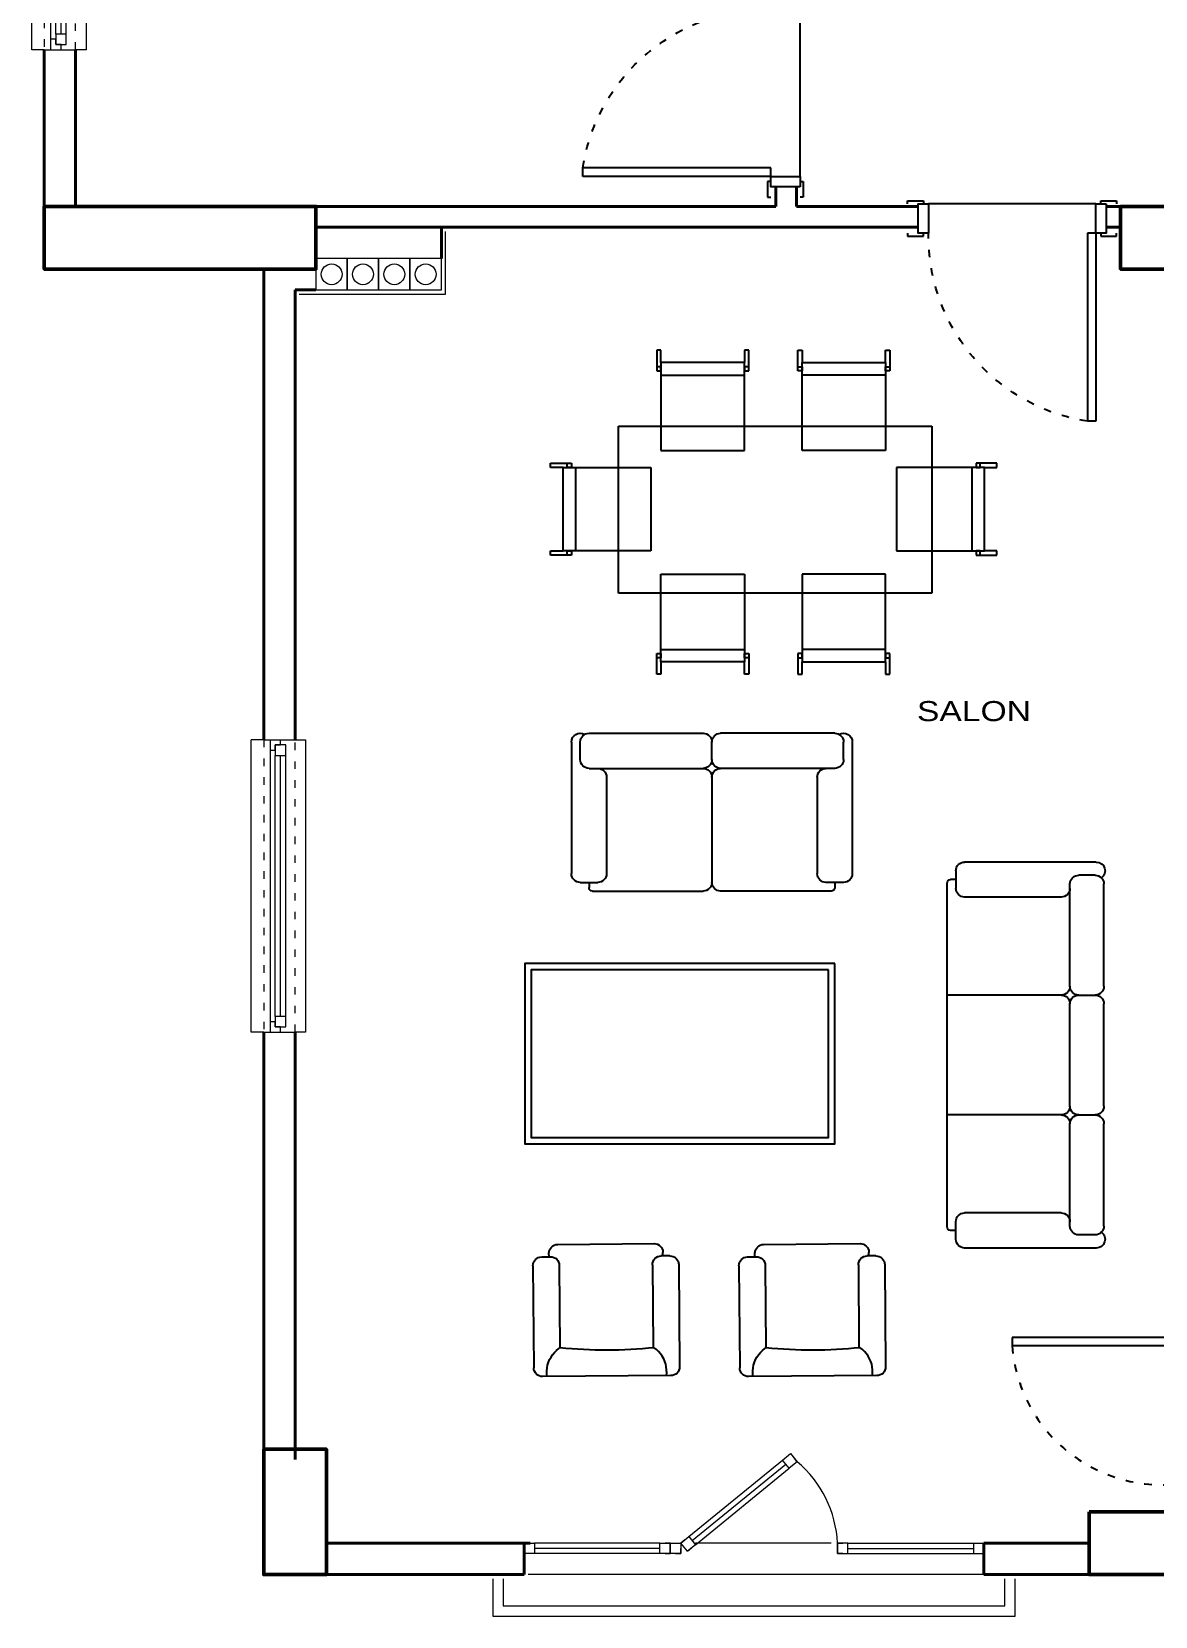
# Model space of a CAD drawing. Header units: millimetres. Extents: x 505988 to 508607, y 4596729 to 4598439.
# Drawn here: x 505988 to 506526, y 4596919 to 4597678 of the extents above; entities that cross this region are included whole.
import ezdxf

# ---------------------------------------------------------------- set-up
doc = ezdxf.new("R2010")
doc.units = ezdxf.units.MM
doc.linetypes.add('ACAD_ISO03W100', pattern=[30, 12, -18])
doc.layers.add('7_TEFRİŞ', color=183, linetype='Continuous')
for name, color, linetype, lineweight in [('duvar_40', 7, 'Continuous', 40), ('KAPI-PEN', 155, 'Continuous', 18), ('KOLON', 40, 'Continuous', 50), ('Pencere', 150, 'Continuous', 25), ('SV', 191, 'Continuous', 15), ('TEFRİŞ', 47, 'Continuous', 15), ('yazı', 255, 'Continuous', 20)]:
    doc.layers.add(name, color=color, linetype=linetype, lineweight=lineweight)
doc.styles.add('2', font='Arial')

# ---------------------------------------------------------------- blocks, each defined once
blk = doc.blocks.new('*U2')
at = {"layer": 'KAPI-PEN', "color": 134, "linetype": 'Continuous', "lineweight": 18}
for p, q in [((0, 7.50857), (0, 13.50857)), ((0, 13.50857), (140, 13.50857)), ((140, 7.50857), (140, 13.50857)), ((5, 4.470625), (0, 4.470625)), ((2.5, -0.529375), (2.5, 1.970625)), ((2.5, 1.970625), (5, 1.970625)), ((7.5, 1.970625), (2.5, 1.970625)), ((2.5, 1.970625), (2.5, -3.029375)), ((5, 1.970625), (5, 4.470625)), ((135, 4.470625), (5, 4.470625)), ((7.5, -3.029375), (7.5, 1.970625)), ((7.5, 1.970625), (132.5, 1.970625)), ((137.5, 1.970625), (132.5, 1.970625)), ((132.5, 1.970625), (132.5, -3.029375)), ((140, 4.470625), (135, 4.470625)), ((135, 4.470625), (135, 1.970625)), ((135, 1.970625), (137.5, 1.970625)), ((137.5, 1.970625), (137.5, -0.529375)), ((137.5, -3.029375), (137.5, 1.970625)), ((0, -0.529375), (2.5, -0.529375)), ((0, -12.5), (0, -7.5)), ((2.5, -3.029375), (7.5, -3.029375)), ((7.5, -0.529375), (132.5, -0.529375)), ((7.5, -3.029375), (132.5, -3.029375)), ((132.5, -3.029375), (137.5, -3.029375)), ((137.5, -0.529375), (140, -0.529375)), ((140, -7.5), (140, -12.5)), ((140, -12.5), (0, -12.5))]:
    blk.add_line(p, q, dxfattribs=at)
at = {"layer": 'KAPI-PEN', "ltscale": 0.2}
for p, q in [((0, 7.5), (0, -7.5)), ((140, 7.5), (140, -7.5)), ((0, -7.5), (0, -7.5))]:
    blk.add_line(p, q, dxfattribs=at)
at = {"layer": 'KAPI-PEN', "color": 134, "linetype": 'ACAD_ISO03W100', "lineweight": 18, "ltscale": 0.3}
for p, q in [((140, 7.5), (0, 7.5)), ((0, -7.5), (140, -7.5))]:
    blk.add_line(p, q, dxfattribs=at)
blk = doc.blocks.new('*U4')
at = {"layer": 'Pencere', "lineweight": 25, "ltscale": 5}
for p, q in [((-9, 7), (-9, 97)), ((-5, 97), (-9, 97)), ((-5, 7), (-5, 97)), ((-95, 7), (-95, 8.5)), ((-95, 8.5), (-87.5, 8.5)), ((-87.5, 8.5), (-87.5, 7)), ((-2.5, 7), (-2.5, 8.5)), ((-2.5, 8.5), (5, 8.5)), ((5, 8.5), (5, 7)), ((-5, 7), (-9, 7)), ((-95, -7), (-95, -8.5)), ((-87.5, -8.5), (-87.5, -7)), ((-5, -7), (-85, -7)), ((-2.5, -7), (-2.5, -8.5)), ((5, -8.5), (5, -7)), ((-95, -8.5), (-87.5, -8.5)), ((-2.5, -8.5), (5, -8.5))]:
    blk.add_line(p, q, dxfattribs=at)
at = {"layer": 'Pencere', "lineweight": 25, "ltscale": 5, "flags": 128}
for points in [[(-85, -7), (-85, 7), (-90, 7), (-90, -7), (-85, -7)], [(0, -7), (0, 7), (-5, 7), (-5, -7), (0, -7)]]:
    blk.add_lwpolyline(points, dxfattribs=at)
at = {"layer": 'Pencere', "linetype": 'ACAD_ISO03W100', "lineweight": 25, "ltscale": 0.3}
blk.add_arc((4.725012, 8.321101), 89.734737, 98.797976, 180.843556, dxfattribs=at)
blk = doc.blocks.new('BACA')
at = {"layer": 'TEFRİŞ', "flags": 128}
blk.add_lwpolyline([(7.5, 7.5), (-7.5, 7.5), (-7.5, -7.5), (7.5, -7.5)], close=True, dxfattribs=at)
at = {"layer": 'TEFRİŞ'}
blk.add_circle((0, 0), 4.97, dxfattribs=at)
blk = doc.blocks.new('*U9')
at = {"layer": 'Pencere', "lineweight": 25, "ltscale": 5}
for p, q in [((-9, 7), (-9, 86.899937)), ((-5, 86.899937), (-9, 86.899937)), ((-5, 7), (-5, 86.899937)), ((-85, 7), (-85, 8.5)), ((-85, 8.5), (-77.5, 8.5)), ((-77.5, 8.5), (-77.5, 7)), ((-2.5, 7), (-2.5, 8.5)), ((-2.5, 8.5), (5, 8.5)), ((5, 8.5), (5, 7)), ((-5, 7), (-9, 7)), ((-85, -12), (-85, -13.5)), ((-85, -13.5), (-77.5, -13.5)), ((-77.5, -13.5), (-77.5, -12)), ((-5, -12), (-75, -12)), ((-2.5, -12), (-2.5, -13.5)), ((-2.5, -13.5), (5, -13.5)), ((5, -13.5), (5, -12))]:
    blk.add_line(p, q, dxfattribs=at)
at = {"layer": 'Pencere', "lineweight": 25, "ltscale": 5, "flags": 128}
for points in [[(-75, -12), (-75, 7), (-80, 7), (-80, -12), (-75, -12)], [(0, -12), (0, 7), (-5, 7), (-5, -12), (0, -12)]]:
    blk.add_lwpolyline(points, dxfattribs=at)
at = {"layer": 'Pencere', "linetype": 'ACAD_ISO03W100', "lineweight": 25, "ltscale": 0.3}
blk.add_arc((-3.520318, 15.164474), 71.944448, 94.36819, 186.516136, dxfattribs=at)
blk = doc.blocks.new('DFGB')
at = {"layer": '7_TEFRİŞ'}
for p, q in [((-42960.136774, 12600.491108), (-42960.136774, 12590.491108)), ((-42952.636774, 12599.821235), (-42952.636774, 12590.491108)), ((-42947.636774, 12604.821235), (-42889.303441, 12604.821235)), ((-42884.303441, 12590.491108), (-42884.303441, 12599.821235)), ((-42879.303441, 12604.821235), (-42820.970107, 12604.821235)), ((-42815.970107, 12590.491108), (-42815.970107, 12599.821235)), ((-42810.970107, 12604.821235), (-42752.636774, 12604.821235)), ((-42747.636774, 12599.821235), (-42747.636774, 12590.491108)), ((-42740.136774, 12600.491108), (-42740.136774, 12590.491108)), ((-42960.136774, 12590.491108), (-42960.136774, 12525.491108)), ((-42740.136774, 12590.491108), (-42740.136774, 12525.491108)), ((-42947.636774, 12585.491108), (-42889.303441, 12585.491108)), ((-42879.303441, 12585.491108), (-42820.970107, 12585.491108)), ((-42810.970107, 12585.491108), (-42752.636774, 12585.491108)), ((-42940.136774, 12580.491108), (-42940.136774, 12525.491108)), ((-42884.303441, 12580.491108), (-42884.303441, 12515.491108)), ((-42815.970107, 12580.491108), (-42815.970107, 12515.491108)), ((-42760.136774, 12580.491108), (-42760.136774, 12525.491108)), ((-42955.136774, 12520.491108), (-42945.136774, 12520.491108)), ((-42950.136774, 12520.491108), (-42950.136774, 12517.491108)), ((-42745.136774, 12520.491108), (-42755.136774, 12520.491108)), ((-42750.136774, 12520.491108), (-42750.136774, 12517.491108)), ((-42948.136774, 12515.491108), (-42752.136774, 12515.491108))]:
    blk.add_line(p, q, dxfattribs=at)
for centre, radius, start, end in [((-42955.136774, 12600.491108), 5, 36.046426, 180), ((-42947.636774, 12599.821235), 5, 90, 180), ((-42889.303441, 12599.821235), 5, 0, 90), ((-42879.303441, 12599.821235), 5, 90, 180), ((-42820.970107, 12599.821235), 5, 0, 90), ((-42810.970107, 12599.821235), 5, 90, 180), ((-42752.636774, 12599.821235), 5, 0, 90), ((-42745.136774, 12600.491108), 5, 0, 143.953574), ((-42947.636774, 12590.491108), 5, 180, 270), ((-42889.303441, 12590.491108), 5, 270, 0), ((-42879.303441, 12590.491108), 5, 180, 270), ((-42820.970107, 12590.491108), 5, 270, 0), ((-42810.970107, 12590.491108), 5, 180, 270), ((-42752.636774, 12590.491108), 5, 270, 0), ((-42945.136774, 12580.491108), 5, 0, 90), ((-42889.303441, 12580.491108), 5, 0, 90), ((-42879.303441, 12580.491108), 5, 90, 180), ((-42820.970107, 12580.491108), 5, 0, 90), ((-42810.970107, 12580.491108), 5, 90, 180), ((-42755.136774, 12580.491108), 5, 90, 180), ((-42955.136774, 12525.491108), 5, 180, 270), ((-42945.136774, 12525.491108), 5, 270, 0), ((-42755.136774, 12525.491108), 5, 180, 270), ((-42745.136774, 12525.491108), 5, 270, 0), ((-42948.136774, 12517.491108), 2, 180, 270), ((-42752.136774, 12517.491108), 2, 270, 0)]:
    blk.add_arc(centre, radius, start, end, dxfattribs=at)
blk = doc.blocks.new('SDFGBHNJ')
at = {"layer": '7_TEFRİŞ'}
for p, q in [((-42948.934588, 12394.475962), (-42883.934588, 12394.475962)), ((-42808.934588, 12394.475962), (-42873.934588, 12394.475962)), ((-42958.934588, 12389.475962), (-42958.934588, 12379.475962)), ((-42953.934588, 12379.475962), (-42953.934588, 12389.475962)), ((-42878.934588, 12379.475962), (-42878.934588, 12389.475962)), ((-42878.934588, 12379.475962), (-42878.934588, 12389.475962)), ((-42803.934588, 12379.475962), (-42803.934588, 12389.475962)), ((-42798.934588, 12389.475962), (-42798.934588, 12379.475962)), ((-42958.934588, 12379.475962), (-42958.934588, 12314.475962)), ((-42948.934588, 12374.475962), (-42943.934588, 12374.475962)), ((-42943.934588, 12374.475962), (-42888.934588, 12374.475962)), ((-42888.934588, 12374.475962), (-42883.934588, 12374.475962)), ((-42868.934588, 12374.475962), (-42873.934588, 12374.475962)), ((-42808.934588, 12374.475962), (-42868.934588, 12374.475962)), ((-42798.934588, 12379.475962), (-42798.934588, 12314.475962)), ((-42938.934588, 12369.475962), (-42938.934588, 12314.475962)), ((-42878.934588, 12369.475962), (-42878.934588, 12309.475962)), ((-42818.934588, 12369.475962), (-42818.934588, 12314.475962)), ((-42953.934588, 12309.475962), (-42943.934588, 12309.475962)), ((-42948.934588, 12309.475962), (-42948.934588, 12306.475962)), ((-42946.934588, 12304.475962), (-42883.934588, 12304.475962)), ((-42810.934588, 12304.475962), (-42873.934588, 12304.475962)), ((-42803.934588, 12309.475962), (-42813.934588, 12309.475962)), ((-42808.934588, 12309.475962), (-42808.934588, 12306.475962))]:
    blk.add_line(p, q, dxfattribs=at)
for centre, radius, start, end in [((-42953.934588, 12389.475962), 5, 60, 180), ((-42948.934588, 12389.475962), 5, 90, 180), ((-42883.934588, 12389.475962), 5, 0, 90), ((-42873.934588, 12389.475962), 5, 90, 180), ((-42808.934588, 12389.475962), 5, 0, 90), ((-42803.934588, 12389.475962), 5, 0, 120), ((-42948.934588, 12379.475962), 5, 180, 270), ((-42943.934588, 12369.475962), 5, 0, 90), ((-42883.934588, 12379.475962), 5, 270, 0), ((-42883.934588, 12369.475962), 5, 0, 90), ((-42873.934588, 12379.475962), 5, 180, 270), ((-42873.934588, 12369.475962), 5, 90, 180), ((-42813.934588, 12369.475962), 5, 90, 180), ((-42808.934588, 12379.475962), 5, 270, 0), ((-42953.934588, 12314.475962), 5, 180, 270), ((-42943.934588, 12314.475962), 5, 270, 0), ((-42813.934588, 12314.475962), 5, 180, 270), ((-42803.934588, 12314.475962), 5, 270, 0), ((-42946.934588, 12306.475962), 2, 180, 270), ((-42883.934588, 12309.475962), 5, 270, 0), ((-42873.934588, 12309.475962), 5, 180, 270), ((-42810.934588, 12306.475962), 2, 270, 0)]:
    blk.add_arc(centre, radius, start, end, dxfattribs=at)
blk = doc.blocks.new('RTYUJ')
at = {"layer": '7_TEFRİŞ'}
for p, q in [((-42562.679194, 12504.026902), (-42635.972116, 12503.991268)), ((-42633.456037, 12503.992079), (-42633.581407, 12502.355412)), ((-42633.581407, 12502.355412), (-42633.565267, 12500.705137)), ((-42633.565267, 12500.705137), (-42633.399712, 12499.060286)), ((-42565.311219, 12500.685259), (-42565.476773, 12499.040408)), ((-42565.420448, 12503.972201), (-42565.295079, 12502.335533)), ((-42565.295079, 12502.335533), (-42565.311219, 12500.685259)), ((-42640.951183, 12440.715721), (-42640.970503, 12498.989656)), ((-42633.399712, 12499.060286), (-42633.076838, 12497.439889)), ((-42633.076838, 12497.439889), (-42632.58874, 12495.862977)), ((-42632.58874, 12495.862977), (-42631.931463, 12494.347198)), ((-42631.931463, 12494.347198), (-42631.117108, 12492.904584)), ((-42631.117108, 12492.904584), (-42630.161857, 12491.54574)), ((-42630.161857, 12491.54574), (-42629.081895, 12490.281269)), ((-42568.714628, 12491.525861), (-42569.794591, 12490.26139)), ((-42567.759378, 12492.884706), (-42568.714628, 12491.525861)), ((-42566.945022, 12494.32732), (-42567.759378, 12492.884706)), ((-42566.287745, 12495.843098), (-42566.945022, 12494.32732)), ((-42565.799647, 12497.420011), (-42566.287745, 12495.843098)), ((-42565.476773, 12499.040408), (-42565.799647, 12497.420011)), ((-42557.899539, 12440.760326), (-42557.91886, 12499.034261)), ((-42629.081895, 12490.281269), (-42627.893402, 12489.121774)), ((-42627.893402, 12489.121774), (-42626.612562, 12488.077862)), ((-42626.612562, 12488.077862), (-42625.966892, 12487.640207)), ((-42625.951184, 12440.723782), (-42625.966892, 12487.640207)), ((-42572.899538, 12440.752266), (-42572.966863, 12487.771805)), ((-42570.983083, 12489.101896), (-42572.263923, 12488.057983)), ((-42569.794591, 12490.26139), (-42570.983083, 12489.101896)), ((-42635.949571, 12435.717334), (-42630.949572, 12435.72217)), ((-42631.791713, 12435.718674), (-42631.789456, 12433.718675)), ((-42626.787844, 12428.720287), (-42571.863466, 12428.720287)), ((-42562.897927, 12435.758715), (-42568.077458, 12435.757045)), ((-42566.859597, 12435.718674), (-42566.861854, 12433.718675))]:
    blk.add_line(p, q, dxfattribs=at)
for centre, radius, start, end in [((-42635.970504, 12498.991268), 5, 90.018473, 180.018473), ((-42562.91886, 12499.032649), 5, 0.018473, 90.018473), ((-42597.086013, 12226.980609), 262.254707, 84.568894, 96.322539), ((-42635.951183, 12440.717333), 5, 180.018473, 270.018473), ((-42630.951184, 12440.72217), 5, 270.018473, 0.018473), ((-42567.899538, 12440.753878), 5, 180.018473, 270.018473), ((-42562.899539, 12440.758714), 5, 270.018473, 0.018473), ((-42626.789456, 12433.720287), 5, 180.018473, 270.018473), ((-42571.861854, 12433.720287), 5, 269.981527, 359.981527)]:
    blk.add_arc(centre, radius, start, end, dxfattribs=at)
blk = doc.blocks.new('ımasa')
at = {"layer": '7_TEFRİŞ'}
for p, q in [((22616.977771, 5631.319269), (22616.97777, 5621.36217)), ((22618.977771, 5631.319269), (22616.977771, 5631.319269)), ((22618.97777, 5625.362169), (22618.977771, 5631.319269)), ((22658.977769, 5631.319269), (22658.977769, 5625.362169)), ((22660.97777, 5631.319269), (22658.977769, 5631.319269)), ((22660.97777, 5621.36217), (22660.97777, 5631.319269)), ((22618.97777, 5623.362171), (22616.977771, 5623.362171)), ((22618.97777, 5625.362169), (22618.97777, 5583.362171)), ((22658.977772, 5625.362169), (22618.97777, 5625.362169)), ((22618.97777, 5621.36217), (22618.97777, 5623.362171)), ((22660.97777, 5623.362171), (22658.977769, 5623.362171)), ((22658.977769, 5623.362171), (22658.977769, 5621.36217)), ((22658.977772, 5583.362171), (22658.977772, 5625.362169)), ((22616.97777, 5621.36217), (22618.97777, 5621.36217)), ((22618.97777, 5619.362169), (22658.977772, 5619.362169)), ((22658.977769, 5621.36217), (22660.97777, 5621.36217)), ((22679.198008, 5598.815411), (22599.198008, 5598.815411)), ((22599.198008, 5598.815411), (22599.198008, 5448.815411)), ((22679.198008, 5448.815411), (22679.198008, 5598.815411)), ((22562.886879, 5580.503722), (22572.843978, 5580.503723)), ((22562.886879, 5578.503723), (22562.886879, 5580.503723)), ((22568.843978, 5578.503723), (22562.886879, 5578.503723)), ((22568.843978, 5578.503723), (22610.843977, 5578.503723)), ((22568.843978, 5538.503721), (22568.843978, 5578.503723)), ((22570.843977, 5578.503723), (22570.843977, 5580.503723)), ((22572.843978, 5578.503723), (22570.843977, 5578.503723)), ((22572.843978, 5580.503723), (22572.843978, 5578.503723)), ((22574.843979, 5578.503723), (22574.843979, 5538.503721)), ((22610.843977, 5578.503723), (22610.843977, 5538.503721)), ((22618.97777, 5583.362171), (22658.977772, 5583.362171)), ((22670.116393, 5578.503723), (22670.116392, 5538.503721)), ((22712.116391, 5578.503723), (22670.116393, 5578.503723)), ((22706.116391, 5578.503723), (22706.116391, 5538.503721)), ((22708.116392, 5580.503723), (22708.116392, 5578.503723)), ((22718.073491, 5580.503722), (22708.116392, 5580.503723)), ((22708.116392, 5578.503723), (22710.116393, 5578.503723)), ((22710.116393, 5578.503723), (22710.116393, 5580.503723)), ((22712.116391, 5578.503723), (22718.073491, 5578.503723)), ((22712.116391, 5538.503721), (22712.116391, 5578.503723)), ((22718.073491, 5578.503723), (22718.073491, 5580.503723)), ((22562.886879, 5538.503724), (22568.843978, 5538.503724)), ((22562.886879, 5536.503723), (22562.886879, 5538.503724)), ((22610.843977, 5538.503721), (22568.843978, 5538.503721)), ((22570.843977, 5536.503723), (22570.843977, 5538.503724)), ((22570.843977, 5538.503724), (22572.843978, 5538.503724)), ((22572.843978, 5538.503724), (22572.843978, 5536.503723)), ((22670.116392, 5538.503721), (22712.116391, 5538.503721)), ((22708.116392, 5538.503724), (22708.116392, 5536.503723)), ((22710.116393, 5538.503724), (22708.116392, 5538.503724)), ((22710.116393, 5536.503723), (22710.116393, 5538.503724)), ((22718.073491, 5538.503724), (22712.116391, 5538.503724)), ((22718.073491, 5536.503723), (22718.073491, 5538.503724)), ((22572.843978, 5536.503723), (22562.886879, 5536.503723)), ((22708.116392, 5536.503723), (22718.073491, 5536.503723)), ((22572.843977, 5512.988629), (22562.886878, 5512.988629)), ((22562.886878, 5512.988629), (22562.886878, 5510.988628)), ((22562.886878, 5510.988628), (22568.843978, 5510.988628)), ((22610.843977, 5510.988631), (22568.843978, 5510.988631)), ((22568.843978, 5510.988631), (22568.843978, 5470.988629)), ((22570.843976, 5512.988629), (22570.843976, 5510.988628)), ((22570.843976, 5510.988628), (22572.843977, 5510.988628)), ((22572.843977, 5510.988628), (22572.843977, 5512.988629)), ((22574.843978, 5470.988629), (22574.843978, 5510.988631)), ((22610.843976, 5470.988629), (22610.843977, 5510.988631)), ((22670.116392, 5470.988629), (22670.116392, 5510.988631)), ((22670.116392, 5510.988631), (22712.11639, 5510.988631)), ((22706.11639, 5470.988629), (22706.11639, 5510.988631)), ((22708.116391, 5510.988628), (22708.116391, 5512.988629)), ((22708.116391, 5512.988629), (22718.07349, 5512.988629)), ((22710.116392, 5510.988628), (22708.116391, 5510.988628)), ((22710.116392, 5512.988629), (22710.116392, 5510.988628)), ((22712.11639, 5510.988631), (22712.11639, 5470.988629)), ((22718.07349, 5510.988628), (22712.11639, 5510.988628)), ((22718.07349, 5512.988629), (22718.07349, 5510.988628)), ((22568.843978, 5470.988629), (22562.886878, 5470.988629)), ((22562.886878, 5470.988629), (22562.886878, 5468.988629)), ((22568.843978, 5470.988629), (22610.843976, 5470.988629)), ((22572.843977, 5470.988629), (22570.843976, 5470.988629)), ((22570.843976, 5470.988629), (22570.843976, 5468.988629)), ((22572.843977, 5468.988629), (22572.843977, 5470.988629)), ((22712.11639, 5470.988629), (22670.116392, 5470.988629)), ((22708.116391, 5468.988629), (22708.116391, 5470.988629)), ((22708.116391, 5470.988629), (22710.116392, 5470.988629)), ((22710.116392, 5470.988629), (22710.116392, 5468.988629)), ((22712.11639, 5470.988629), (22718.07349, 5470.988629)), ((22718.07349, 5470.988629), (22718.07349, 5468.988629)), ((22562.886878, 5468.98863), (22572.843977, 5468.988629)), ((22618.97777, 5465.72983), (22658.977772, 5465.729831)), ((22618.97777, 5423.729832), (22618.97777, 5465.72983)), ((22658.977772, 5465.729831), (22658.977772, 5423.729832)), ((22718.07349, 5468.98863), (22708.116391, 5468.988629)), ((22599.198008, 5448.815411), (22679.198008, 5448.815411)), ((22616.97777, 5427.729831), (22618.97777, 5427.729831)), ((22616.977771, 5417.772732), (22616.97777, 5427.729831)), ((22618.97777, 5425.72983), (22616.97777, 5425.72983)), ((22618.97777, 5429.729832), (22658.977772, 5429.729832)), ((22618.97777, 5427.729831), (22618.97777, 5425.72983)), ((22658.977769, 5427.729831), (22660.97777, 5427.729831)), ((22658.977769, 5425.72983), (22658.977769, 5427.729831)), ((22660.97777, 5425.72983), (22658.977769, 5425.72983)), ((22660.97777, 5427.729831), (22660.97777, 5417.772732)), ((22618.97777, 5417.772732), (22616.97777, 5417.772732)), ((22618.97777, 5423.729832), (22618.97777, 5417.772732)), ((22658.977772, 5423.729832), (22618.97777, 5423.729832)), ((22658.977769, 5417.772732), (22658.977769, 5423.729832)), ((22660.97777, 5417.772732), (22658.977769, 5417.772732))]:
    blk.add_line(p, q, dxfattribs=at)
blk = doc.blocks.new('1')
at = {"layer": 'duvar_40'}
for p, q in [((506223.552379, 4596954.360567), (506223.552379, 4596939.360567)), ((506443.552379, 4596954.360567), (506443.552379, 4596939.360567))]:
    blk.add_line(p, q, dxfattribs=at)
at = {"layer": 'Pencere', "color": 134, "linetype": 'Continuous', "lineweight": 18}
for p, q in [((506302.424672, 4596957.523691), (506347.207701, 4596994.105184)), ((506347.207701, 4596994.105184), (506351.079993, 4596997.268308)), ((506350.370824, 4596990.232891), (506347.207701, 4596994.105184)), ((506354.243117, 4596993.396015), (506350.370824, 4596990.232891)), ((506351.079993, 4596997.268308), (506354.243117, 4596993.396015)), ((506354.243117, 4596993.396015), (506352.661555, 4596995.332161)), ((506304.006234, 4596955.587544), (506348.789262, 4596992.169038)), ((506305.587795, 4596953.651398), (506350.370824, 4596990.232891)), ((506298.552379, 4596954.360567), (506302.424672, 4596957.523691)), ((506300.488526, 4596955.942129), (506298.552379, 4596954.360567)), ((506302.424672, 4596957.523691), (506305.587795, 4596953.651398)), ((506223.552379, 4596949.360567), (506223.552379, 4596954.360567)), ((506223.552379, 4596954.360567), (506223.552379, 4596951.860567)), ((506223.552379, 4596954.360567), (506228.552379, 4596954.360567)), ((506228.552379, 4596949.360567), (506223.552379, 4596949.360567)), ((506228.552379, 4596954.360567), (506228.552379, 4596949.360567)), ((506288.552379, 4596954.360567), (506228.552379, 4596954.360567)), ((506288.552379, 4596951.860567), (506228.552379, 4596951.860567)), ((506288.552379, 4596949.360567), (506228.552379, 4596949.360567)), ((506288.552379, 4596949.360567), (506288.552379, 4596954.360567)), ((506288.552379, 4596954.360567), (506293.552379, 4596954.360567)), ((506293.552379, 4596949.360567), (506288.552379, 4596949.360567)), ((506293.552379, 4596954.360567), (506291.052379, 4596954.360567)), ((506291.052379, 4596949.360567), (506293.552379, 4596949.360567)), ((506293.552379, 4596954.360567), (506293.552379, 4596949.360567)), ((506293.552379, 4596954.360567), (506298.552379, 4596954.360567)), ((506293.552379, 4596949.360567), (506293.552379, 4596954.360567)), ((506293.552379, 4596949.360567), (506293.552379, 4596954.360567)), ((506298.552379, 4596949.360567), (506293.552379, 4596949.360567)), ((506296.052379, 4596949.360567), (506298.552379, 4596949.360567)), ((506298.552379, 4596954.360567), (506298.552379, 4596949.360567)), ((506301.715503, 4596950.488275), (506298.552379, 4596954.360567)), ((506298.552379, 4596949.360567), (506298.552379, 4596951.860567)), ((506305.587795, 4596953.651398), (506301.715503, 4596950.488275)), ((506301.715503, 4596950.488275), (506303.651649, 4596952.069836)), ((506370.552379, 4596954.360567), (506305.552379, 4596954.360567)), ((506373.552379, 4596949.360567), (506373.552379, 4596954.360567)), ((506373.552379, 4596949.360567), (506373.552379, 4596954.360567)), ((506373.552379, 4596954.360567), (506376.052379, 4596954.360567)), ((506373.552379, 4596954.360567), (506373.552379, 4596949.360567)), ((506378.552379, 4596954.360567), (506373.552379, 4596954.360567)), ((506373.552379, 4596949.360567), (506378.552379, 4596949.360567)), ((506376.052379, 4596949.360567), (506373.552379, 4596949.360567)), ((506378.552379, 4596949.360567), (506378.552379, 4596954.360567)), ((506378.552379, 4596954.360567), (506443.552379, 4596954.360567)), ((506378.552379, 4596951.860567), (506438.552379, 4596951.860567)), ((506378.552379, 4596949.360567), (506443.552379, 4596949.360567)), ((506438.552379, 4596954.360567), (506438.552379, 4596949.360567)), ((506438.552379, 4596949.360567), (506441.552379, 4596949.360567)), ((506443.552379, 4596949.360567), (506443.552379, 4596954.360567)), ((506443.552379, 4596954.360567), (506443.552379, 4596951.860567)), ((506443.552379, 4596939.360567), (506225.552379, 4596939.360567))]:
    blk.add_line(p, q, dxfattribs=at)
at = {"layer": 'Pencere', "color": 134, "linetype": 'Continuous', "lineweight": 18, "flags": 128}
for points in [[(506208.552379, 4596937.360567), (506208.552379, 4596919.360568), (506458.552379, 4596919.360568), (506458.552379, 4596937.360567)], [(506213.552379, 4596937.360567), (506213.552379, 4596924.360568), (506453.552379, 4596924.360568), (506453.552379, 4596937.360567)]]:
    blk.add_lwpolyline(points, dxfattribs=at)
at = {"layer": 'Pencere', "color": 134, "linetype": 'Continuous', "lineweight": 18}
blk.add_arc((506319.26078, 4596951.798182), 54.352034, 2.702167, 49.937327, dxfattribs=at)

msp = doc.modelspace()

# ---------------------------------------------------------------- linework, layer by layer
at = {"layer": '7_TEFRİŞ', "flags": 128}
for points in [[(506372.284674, 4597231.876596), (506223.897784, 4597231.876596), (506223.897784, 4597145.544411), (506372.284674, 4597145.544411)], [(506369.284674, 4597228.876596), (506226.897784, 4597228.876596), (506226.897784, 4597148.544411), (506369.284674, 4597148.544411)]]:
    msp.add_lwpolyline(points, close=True, dxfattribs=at)
at = {"layer": 'duvar_40'}
for p, q in [((505993.982489, 4597594.360507), (505993.982489, 4597669.360681)), ((506008.982489, 4597594.360568), (506008.982489, 4597669.360681)), ((506343.982489, 4597594.360568), (506343.982489, 4597603.75576)), ((506353.982489, 4597594.360568), (506353.982489, 4597603.75576)), ((506123.982143, 4597594.360568), (506343.982489, 4597594.360568)), ((506353.982489, 4597594.360568), (506412.115277, 4597594.360568)), ((506502.115277, 4597594.360568), (506508.982401, 4597594.360568)), ((506123.982143, 4597584.360568), (506412.115277, 4597584.360568)), ((506183.982322, 4597569.360568), (506183.982322, 4597584.360568)), ((506502.115277, 4597584.360568), (506508.982401, 4597584.360568)), ((506098.982489, 4597339.045563), (506098.982489, 4597564.360568)), ((506113.982489, 4597564.360744), (506113.982489, 4597564.360568)), ((506113.982489, 4597339.045563), (506113.982489, 4597554.360568)), ((506123.982143, 4597554.360568), (506113.982489, 4597554.360568)), ((506098.982489, 4596994.360629), (506098.982489, 4597199.045563)), ((506113.982489, 4596994.360629), (506113.982489, 4597199.045563)), ((506128.982377, 4596954.360567), (506226.552379, 4596954.360567)), ((506443.552379, 4596954.360567), (506493.982446, 4596954.360567)), ((506128.982377, 4596939.360567), (506223.552379, 4596939.360567)), ((506443.552379, 4596939.360567), (506493.982446, 4596939.360567))]:
    msp.add_line(p, q, dxfattribs=at)
at = {"layer": 'KOLON', "flags": 128}
for points in [[(505993.982178, 4597594.360652), (506123.982143, 4597594.360652), (506123.982143, 4597564.360744), (505993.982178, 4597564.360744)], [(506508.982253, 4597594.360652), (506568.982226, 4597594.360652), (506568.982226, 4597564.360744), (506508.982253, 4597564.360744)], [(506098.982167, 4596999.360629), (506128.982228, 4596999.360629), (506128.982228, 4596939.360507), (506098.982167, 4596939.360507)], [(506493.982148, 4596969.360717), (506553.982269, 4596969.360717), (506553.982269, 4596939.360507), (506493.982148, 4596939.360507)]]:
    msp.add_lwpolyline(points, close=True, dxfattribs=at)
at = {"layer": 'SV', "flags": 128}
msp.add_lwpolyline([(506115.982489, 4597552.360568), (506185.982322, 4597552.360568), (506185.982322, 4597582.360568)], dxfattribs=at)

# ---------------------------------------------------------------- block references
at = {"layer": '7_TEFRİŞ', "xscale": -1, "rotation": 90}
msp.add_blockref('ımasa', (511867.574613, 4620088.417761), dxfattribs=at)
at = {"layer": '7_TEFRİŞ', "xscale": -0.84, "yscale": 0.84, "zscale": 0.84}
msp.add_blockref('SDFGBHNJ', (470295.131597, 4586930.773428), dxfattribs=at)
for name, p, rotation in [('DFGB', (495912.962422, 4633182.199932), 270), ('RTYUJ', (541959.864617, 4607829.044193), 180.467037), ('RTYUJ', (542058.404904, 4607829.044193), 180.467037)]:
    msp.add_blockref(name, p, dxfattribs=dict(at, rotation=rotation))
at = {"layer": '7_TEFRİŞ'}
msp.add_blockref('1', (0, 0), dxfattribs=at)
at = {"layer": 'KOLON', "xscale": -1}
for p, rotation in [((506348.618877, 4597603.75576), 90), ((506502.115277, 4597588.546525), 180)]:
    msp.add_blockref('*U4', p, dxfattribs=dict(at, rotation=rotation))
at = {"layer": 'KOLON'}
for p in [(506131.482143, 4597561.860568), (506146.482203, 4597561.860568), (506161.482262, 4597561.860568), (506176.482322, 4597561.860568)]:
    msp.add_blockref('BACA', p, dxfattribs=at)
at = {"layer": 'KOLON', "rotation": 90}
msp.add_blockref('*U9', (506543.982269, 4597057.803397), dxfattribs=at)
at = {"layer": 'Pencere', "rotation": 90}
for p in [(506001.482489, 4597669.360681), (506106.482489, 4597199.045563)]:
    msp.add_blockref('*U2', p, dxfattribs=at)

# ---------------------------------------------------------------- texts
at = {"layer": 'yazı', "style": '2', "width": 1.2}
msp.add_text('SALON', height=9.600136, dxfattribs=at).set_placement((506411.566727, 4597347.942792))

doc.saveas('drawing.dxf')
